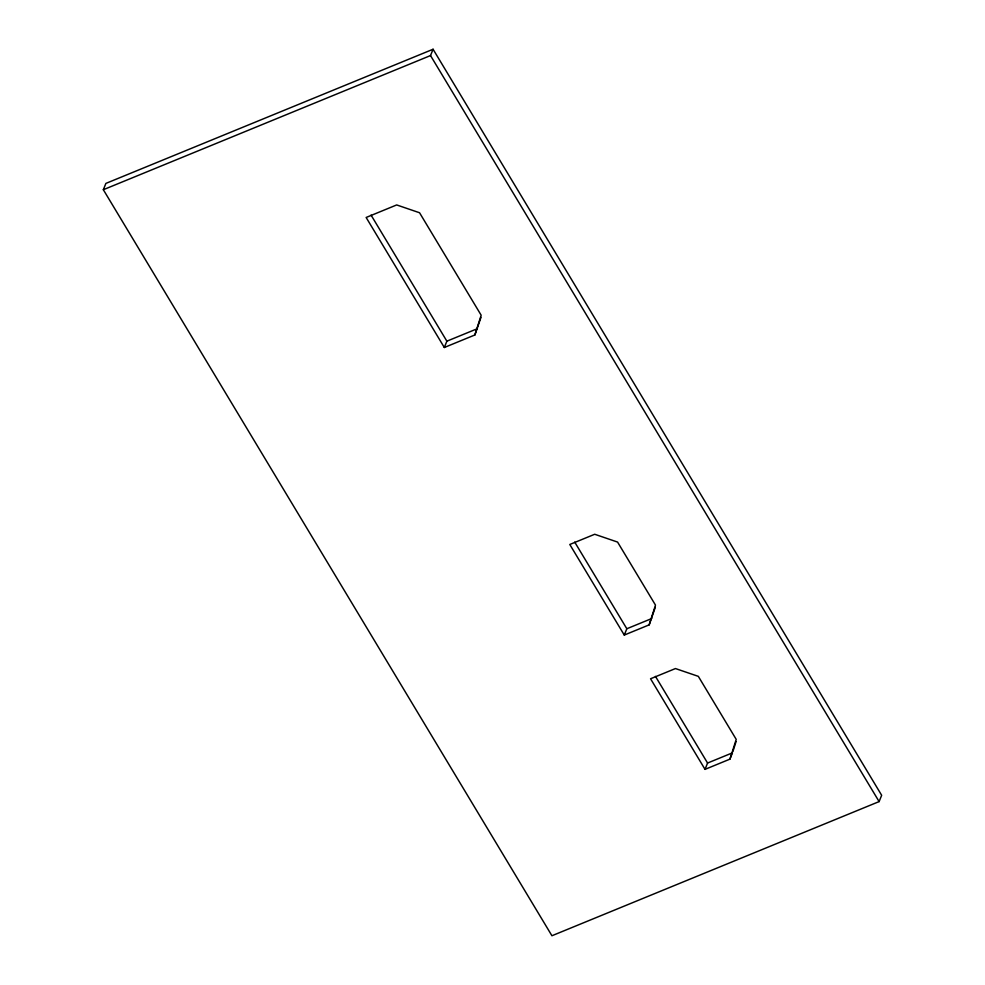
<?xml version="1.0" encoding="UTF-8"?>
<svg xmlns="http://www.w3.org/2000/svg" width="985" height="985" viewBox="0 0 985 985"><rect width="100%" height="100%" fill="white"/><g stroke="black" fill="none" stroke-linecap="round" stroke-linejoin="round"><path stroke-width="1.48" d="M474.868 334.974L481.16 315.212L419.548 212.748L396.684 204.942L366.137 217.476L444.321 347.496L474.868 334.974L481.012 317.367M649.177 624.859L655.481 605.098L617.57 542.07L594.706 534.264L569.798 544.483L624.281 635.066L649.177 624.859L655.333 607.252M729.922 759.139L736.226 739.39L698.328 676.35L675.451 668.556L650.556 678.763L705.026 769.359L729.922 759.139L732.471 752.836L707.575 763.043L705.026 769.359M732.926 751.42L736.078 741.533M103.339 189.711L105.888 183.407L433.068 49.25L881.661 795.289L879.112 801.593L551.932 935.75L103.339 189.711L430.519 55.566L433.068 49.25M444.321 347.496L446.87 341.179L477.417 328.658M624.281 635.066L626.829 628.75L651.725 618.543M430.519 55.566L879.112 801.593M574.723 542.107L626.829 628.75M655.468 676.387L707.575 763.043M371.062 215.099L446.87 341.179"/></g></svg>
